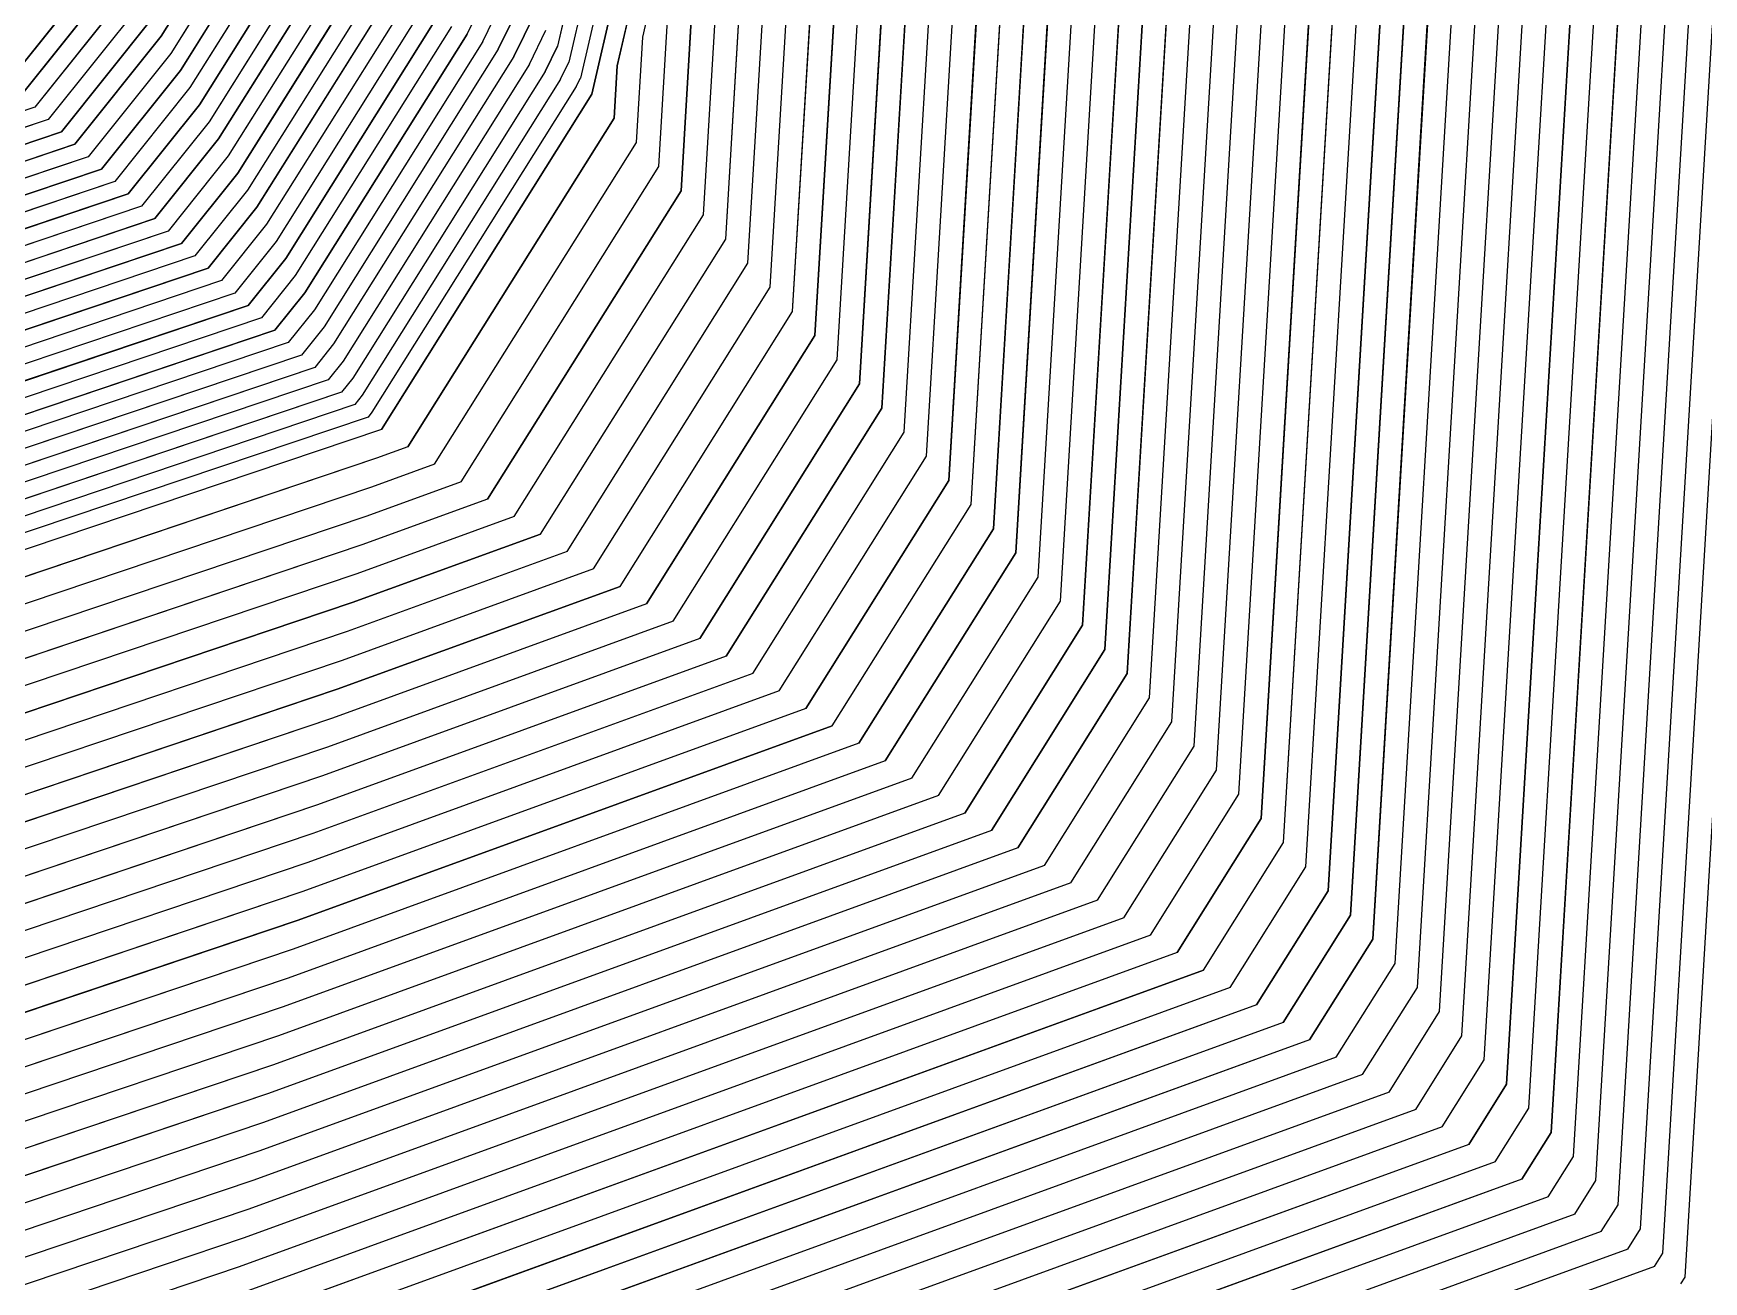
# Model space of a CAD drawing. Extents: x 7084 to 11035, y 13750 to 16729.
# Drawn here: x 9570 to 10154, y 14424 to 14860 of the extents above; entities that cross this region are included whole.
import ezdxf

# ---------------------------------------------------------------- set-up
doc = ezdxf.new("R2010")
doc.units = 0
doc.layers.add('Level 1', color=7, linetype='Continuous')

msp = doc.modelspace()

# ---------------------------------------------------------------- linework, layer by layer
at = {"layer": 'Level 1'}
for p, q in [((10147.18, 14425.64), (10201, 15326.75)), ((10139.38, 14434.08), (10192.11, 15316.8)), ((10131.58, 14442.52), (10183.21, 15306.85)), ((10123.78, 14450.96), (10174.31, 15296.9)), ((10115.98, 14459.4), (10165.41, 15286.95)), ((10108.18, 14467.84), (10156.52, 15277)), ((10100.38, 14476.27), (10147.62, 15267.05)), ((10092.58, 14484.71), (10138.72, 15257.1)), ((10084.78, 14493.15), (10129.82, 15247.15)), ((10076.99, 14501.59), (10120.93, 15237.19)), ((10069.19, 14510.03), (10112.03, 15227.24)), ((10061.39, 14518.47), (10103.13, 15217.29)), ((9782.82, 14859.07), (9862.23, 15203.16)), ((10053.59, 14526.91), (10094.23, 15207.34)), ((9847.74, 15197.6), (9765.03, 14839.17)), ((9765.03, 14839.17), (9847.74, 15197.6)), ((9773.93, 14849.12), (9854.99, 15200.38)), ((10045.79, 14535.35), (10085.34, 15197.39)), ((9841.38, 15192.94), (9761.02, 14844.75)), ((9835.01, 15188.28), (9757.02, 14850.33)), ((10037.99, 14543.79), (10076.44, 15187.44)), ((9828.64, 15183.62), (9753.01, 14855.91)), ((10030.19, 14552.23), (10067.54, 15177.49)), ((10022.39, 14560.67), (10058.64, 15167.54)), ((10014.59, 14569.11), (10049.75, 15157.59)), ((10006.8, 14577.55), (10040.85, 15147.64)), ((9999, 14585.99), (10031.95, 15137.69)), ((9991.2, 14594.43), (10023.05, 15127.74)), ((9983.4, 14602.87), (10014.16, 15117.79)), ((9975.6, 14611.31), (10005.26, 15107.84)), ((9967.8, 14619.74), (9996.36, 15097.89)), ((9960, 14628.18), (9987.46, 15087.94)), ((9952.2, 14636.62), (9978.57, 15077.98)), ((9944.4, 14645.06), (9969.67, 15068.03)), ((9936.6, 14653.5), (9960.77, 15058.08)), ((9928.81, 14661.94), (9951.87, 15048.13)), ((9921.01, 14670.38), (9942.98, 15038.18)), ((9913.21, 14678.82), (9934.08, 15028.23)), ((9905.41, 14687.26), (9925.18, 15018.28)), ((9897.61, 14695.7), (9916.29, 15008.33)), ((9889.81, 14704.14), (9907.39, 14998.38)), ((9882.01, 14712.58), (9898.49, 14988.43)), ((9874.21, 14721.02), (9889.59, 14978.48)), ((9866.41, 14729.46), (9880.7, 14968.53)), ((9858.62, 14737.9), (9871.8, 14958.58)), ((9850.82, 14746.34), (9862.9, 14948.63)), ((9843.02, 14754.78), (9854, 14938.68)), ((9835.22, 14763.21), (9845.11, 14928.73)), ((9827.42, 14771.65), (9836.21, 14918.77)), ((9819.62, 14780.09), (9827.31, 14908.82)), ((9639.71, 14899.56), (9614.5, 14859.39)), ((9811.82, 14788.53), (9818.41, 14898.87)), ((9645.16, 14896.94), (9617.85, 14853.41)), ((9650.61, 14894.31), (9621.2, 14847.44)), ((9597.76, 14889.26), (9561, 14843.31)), ((9656.05, 14891.69), (9624.54, 14841.47)), ((9661.5, 14889.06), (9627.89, 14835.49)), ((9804.02, 14796.97), (9809.52, 14888.92)), ((9601.11, 14883.28), (9565.66, 14838.97)), ((9666.95, 14886.44), (9631.24, 14829.52)), ((9672.4, 14883.81), (9634.59, 14823.55)), ((9721.44, 14860.18), (9732.99, 14883.81)), ((9604.46, 14877.31), (9570.32, 14834.64)), ((9677.85, 14881.18), (9637.94, 14817.57)), ((9683.3, 14878.56), (9641.28, 14811.6)), ((9688.75, 14875.93), (9644.63, 14805.62)), ((9726.89, 14857.55), (9737, 14878.23)), ((9796.22, 14805.41), (9800.62, 14878.97)), ((9607.8, 14871.34), (9574.98, 14830.31)), ((9694.2, 14873.31), (9647.98, 14799.65)), ((9699.64, 14870.68), (9651.33, 14793.68)), ((9732.34, 14854.92), (9741, 14872.65)), ((9611.15, 14865.36), (9579.64, 14825.97)), ((9705.09, 14868.05), (9654.68, 14787.7)), ((9710.54, 14865.43), (9658.02, 14781.73)), ((9737.78, 14852.3), (9745.01, 14867.07)), ((9788.42, 14813.85), (9791.72, 14869.02)), ((9614.5, 14859.39), (9584.3, 14821.64)), ((9715.99, 14862.8), (9661.37, 14775.75)), ((9721.44, 14860.18), (9664.72, 14769.78)), ((9743.23, 14849.67), (9749.01, 14861.49)), ((9780.63, 14822.29), (9782.82, 14859.07)), ((9617.85, 14853.41), (9588.96, 14817.31)), ((9726.89, 14857.55), (9668.07, 14763.81)), ((9732.34, 14854.92), (9671.42, 14757.83)), ((9737.78, 14852.3), (9674.76, 14751.86)), ((9748.68, 14847.05), (9753.01, 14855.91)), ((9621.2, 14847.44), (9593.62, 14812.98)), ((9743.23, 14849.67), (9678.11, 14745.89)), ((9748.68, 14847.05), (9681.46, 14739.91)), ((9754.13, 14844.42), (9757.02, 14850.33)), ((9772.83, 14830.73), (9773.93, 14849.12)), ((9624.54, 14841.47), (9598.29, 14808.64)), ((9754.13, 14844.42), (9684.81, 14733.94)), ((9759.58, 14841.8), (9688.16, 14727.96)), ((9759.58, 14841.8), (9761.02, 14844.75)), ((9570.32, 14834.64), (9514.19, 14815.73)), ((9627.89, 14835.49), (9602.95, 14804.31)), ((9765.03, 14839.17), (9691.5, 14721.99)), ((9691.5, 14721.99), (9765.03, 14839.17)), ((9574.98, 14830.31), (9512.62, 14809.3)), ((9631.24, 14829.52), (9607.61, 14799.98)), ((9700.77, 14715.89), (9772.83, 14830.73)), ((9579.64, 14825.97), (9511.04, 14802.87)), ((9634.59, 14823.55), (9612.27, 14795.65)), ((9588.96, 14817.31), (9507.89, 14790)), ((9584.3, 14821.64), (9509.46, 14796.43)), ((9637.94, 14817.57), (9616.93, 14791.31)), ((9710.04, 14709.8), (9780.63, 14822.29)), ((9593.62, 14812.98), (9506.31, 14783.57)), ((9641.28, 14811.6), (9621.59, 14786.98)), ((9719.31, 14703.7), (9788.42, 14813.85)), ((9598.29, 14808.64), (9504.74, 14777.13)), ((9644.63, 14805.62), (9626.25, 14782.65)), ((9607.61, 14799.98), (9501.59, 14764.27)), ((9602.95, 14804.31), (9503.16, 14770.7)), ((9647.98, 14799.65), (9630.91, 14778.31)), ((9728.58, 14697.61), (9796.22, 14805.41)), ((9612.27, 14795.65), (9500.01, 14757.83)), ((9737.85, 14691.51), (9804.02, 14796.97)), ((9616.93, 14791.31), (9498.44, 14751.4)), ((9651.33, 14793.68), (9635.57, 14773.98)), ((9747.12, 14685.41), (9811.82, 14788.53)), ((9626.25, 14782.65), (9495.29, 14738.53)), ((9621.59, 14786.98), (9496.86, 14744.97)), ((9654.68, 14787.7), (9640.23, 14769.65)), ((9630.91, 14778.31), (9493.71, 14732.1)), ((9658.02, 14781.73), (9644.89, 14765.32)), ((9756.39, 14679.32), (9819.62, 14780.09)), ((9635.57, 14773.98), (9492.13, 14725.67)), ((9661.37, 14775.75), (9649.56, 14760.98)), ((9765.66, 14673.22), (9827.42, 14771.65)), ((9644.89, 14765.32), (9488.98, 14712.8)), ((9640.23, 14769.65), (9490.56, 14719.23)), ((9664.72, 14769.78), (9654.22, 14756.65)), ((9649.56, 14760.98), (9487.41, 14706.37)), ((9668.07, 14763.81), (9658.88, 14752.32)), ((9774.93, 14667.13), (9835.22, 14763.21)), ((9654.22, 14756.65), (9485.83, 14699.93)), ((9671.42, 14757.83), (9663.54, 14747.99)), ((9784.2, 14661.03), (9843.02, 14754.78)), ((9663.54, 14747.99), (9482.68, 14687.07)), ((9658.88, 14752.32), (9484.26, 14693.5)), ((9674.76, 14751.86), (9668.2, 14743.65)), ((9668.2, 14743.65), (9481.11, 14680.63)), ((9678.11, 14745.89), (9672.86, 14739.32)), ((9793.47, 14654.94), (9850.82, 14746.34)), ((9672.86, 14739.32), (9479.53, 14674.2)), ((9681.46, 14739.91), (9677.52, 14734.99)), ((9802.74, 14648.84), (9858.62, 14737.9)), ((9682.18, 14730.66), (9476.38, 14661.33)), ((9677.52, 14734.99), (9477.95, 14667.77)), ((9684.81, 14733.94), (9682.18, 14730.66)), ((9686.84, 14726.32), (9474.8, 14654.9)), ((9688.16, 14727.96), (9686.84, 14726.32)), ((9812.01, 14642.74), (9866.41, 14729.46)), ((9691.5, 14721.99), (9473.23, 14648.47)), ((9821.28, 14636.65), (9874.21, 14721.02)), ((9700.77, 14715.89), (9689.79, 14711.9)), ((9830.55, 14630.55), (9882.01, 14712.58)), ((9689.79, 14711.9), (9475.88, 14639.84)), ((9710.04, 14709.8), (9688.07, 14701.8)), ((9688.07, 14701.8), (9478.53, 14631.22)), ((9719.31, 14703.7), (9686.36, 14691.71)), ((9839.81, 14624.46), (9889.81, 14704.14)), ((9728.58, 14697.61), (9684.64, 14681.62)), ((9849.08, 14618.36), (9897.61, 14695.7)), ((9686.36, 14691.71), (9481.18, 14622.6)), ((9737.85, 14691.51), (9682.92, 14671.52)), ((9747.12, 14685.41), (9681.21, 14661.43)), ((9858.35, 14612.27), (9905.41, 14687.26)), ((9684.64, 14681.62), (9483.83, 14613.97)), ((9756.39, 14679.32), (9679.49, 14651.33)), ((9867.62, 14606.17), (9913.21, 14678.82)), ((9682.92, 14671.52), (9486.48, 14605.35)), ((9765.66, 14673.22), (9677.78, 14641.24)), ((9774.93, 14667.13), (9676.06, 14631.15)), ((9876.89, 14600.07), (9921.01, 14670.38)), ((9681.21, 14661.43), (9489.13, 14596.73)), ((9784.2, 14661.03), (9674.35, 14621.05)), ((9886.16, 14593.98), (9928.81, 14661.94)), ((9793.47, 14654.94), (9672.63, 14610.96)), ((9679.49, 14651.33), (9491.78, 14588.1)), ((9802.74, 14648.84), (9670.91, 14600.87)), ((9895.43, 14587.88), (9936.6, 14653.5)), ((9812.01, 14642.74), (9669.2, 14590.77)), ((9904.7, 14581.79), (9944.4, 14645.06)), ((9677.78, 14641.24), (9494.43, 14579.48)), ((9821.28, 14636.65), (9667.48, 14580.68)), ((9913.97, 14575.69), (9952.2, 14636.62)), ((9676.06, 14631.15), (9497.08, 14570.86)), ((9830.55, 14630.55), (9665.77, 14570.59)), ((9923.24, 14569.59), (9960, 14628.18)), ((9674.35, 14621.05), (9499.73, 14562.23)), ((9839.81, 14624.46), (9664.05, 14560.49)), ((9932.51, 14563.5), (9967.8, 14619.74)), ((9849.08, 14618.36), (9662.33, 14550.4)), ((9672.63, 14610.96), (9502.37, 14553.61)), ((9858.35, 14612.27), (9660.62, 14540.3)), ((9941.78, 14557.4), (9975.6, 14611.31)), ((9867.62, 14606.17), (9658.9, 14530.21)), ((9951.05, 14551.31), (9983.4, 14602.87)), ((9670.91, 14600.87), (9505.02, 14544.99)), ((9876.89, 14600.07), (9657.19, 14520.12)), ((9669.2, 14590.77), (9507.67, 14536.36)), ((9886.16, 14593.98), (9655.47, 14510.02)), ((9960.32, 14545.21), (9991.2, 14594.43)), ((9895.43, 14587.88), (9653.76, 14499.93)), ((9969.59, 14539.12), (9999, 14585.99)), ((9667.48, 14580.68), (9510.32, 14527.74)), ((9904.7, 14581.79), (9652.04, 14489.84)), ((9913.97, 14575.69), (9650.32, 14479.74)), ((9978.86, 14533.02), (10006.8, 14577.55)), ((9665.77, 14570.59), (9512.97, 14519.12)), ((9923.24, 14569.59), (9648.61, 14469.65)), ((9988.13, 14526.92), (10014.59, 14569.11)), ((9664.05, 14560.49), (9515.62, 14510.49)), ((9932.51, 14563.5), (9646.89, 14459.55)), ((9997.39, 14520.83), (10022.39, 14560.67)), ((9941.78, 14557.4), (9645.18, 14449.46)), ((9662.33, 14550.4), (9518.27, 14501.87)), ((9951.05, 14551.31), (9643.46, 14439.37)), ((10006.66, 14514.73), (10030.19, 14552.23)), ((9960.32, 14545.21), (9641.75, 14429.27)), ((10015.93, 14508.64), (10037.99, 14543.79)), ((9660.62, 14540.3), (9520.92, 14493.25)), ((9969.59, 14539.12), (9640.03, 14419.18)), ((9978.86, 14533.02), (9638.31, 14409.09)), ((10025.2, 14502.54), (10045.79, 14535.35)), ((9658.9, 14530.21), (9523.57, 14484.63)), ((9988.13, 14526.92), (9636.6, 14398.99)), ((10034.47, 14496.44), (10053.59, 14526.91)), ((9657.19, 14520.12), (9526.22, 14476)), ((9997.39, 14520.83), (9634.88, 14388.9)), ((10006.66, 14514.73), (9633.17, 14378.81)), ((10043.74, 14490.35), (10061.39, 14518.47)), ((9655.47, 14510.02), (9528.87, 14467.38)), ((10015.93, 14508.64), (9631.45, 14368.71)), ((10053.01, 14484.25), (10069.19, 14510.03)), ((10025.2, 14502.54), (9629.73, 14358.62)), ((9653.76, 14499.93), (9531.52, 14458.76)), ((10034.47, 14496.44), (9628.02, 14348.52)), ((10062.28, 14478.16), (10076.99, 14501.59)), ((10043.74, 14490.35), (9626.3, 14338.43)), ((10071.55, 14472.06), (10084.78, 14493.15)), ((9652.04, 14489.84), (9534.17, 14450.13)), ((10080.82, 14465.97), (10092.58, 14484.71)), ((9650.32, 14479.74), (9536.82, 14441.51)), ((10053.01, 14484.25), (9624.59, 14328.34)), ((10062.28, 14478.16), (9622.87, 14318.24)), ((10090.09, 14459.87), (10100.38, 14476.27)), ((9648.61, 14469.65), (9539.47, 14432.89)), ((10071.55, 14472.06), (9621.16, 14308.15)), ((10099.36, 14453.77), (10108.18, 14467.84)), ((10080.82, 14465.97), (9619.44, 14298.06)), ((9646.89, 14459.55), (9542.12, 14424.26)), ((10090.09, 14459.87), (9617.72, 14287.96)), ((10108.63, 14447.68), (10115.98, 14459.4)), ((9645.18, 14449.46), (9544.77, 14415.64)), ((10099.36, 14453.77), (9616.01, 14277.87)), ((10117.9, 14441.58), (10123.78, 14450.96)), ((10108.63, 14447.68), (9614.29, 14267.78)), ((9643.46, 14439.37), (9547.42, 14407.02)), ((10117.9, 14441.58), (9612.58, 14257.68)), ((10127.17, 14435.49), (10131.58, 14442.52)), ((10127.17, 14435.49), (9610.86, 14247.59)), ((10136.44, 14429.39), (10139.38, 14434.08)), ((9641.75, 14429.27), (9550.07, 14398.39)), ((10136.44, 14429.39), (9609.15, 14237.49)), ((10145.71, 14423.29), (10147.18, 14425.64))]:
    msp.add_line(p, q, dxfattribs=at)
for points in [[(8949.3, 16008.69), (9226.13, 15817.39), (9301.12, 15815.05), (9343.31, 15800.2), (9386.27, 15783.8), (9758.67, 15882.75), (9876.63, 15850.72), (10071.07, 15596.75), (10087.55, 15382.37), (10086.77, 15289.41), (10058.64, 15167.54), (10022.39, 14560.67), (9997.39, 14520.83), (9634.88, 14388.9), (9560.67, 14363.9), (9461.46, 14365.46), (9336.22, 14236.83), (8888.03, 14309.39), (8858.37, 14527.08), (8779.47, 14540.36), (8720.09, 14541.92), (8671.66, 14541.92), (8642.76, 14551.29), (8260.47, 14703.01)], [(8949.3, 16008.69), (9226.13, 15817.39), (9301.12, 15815.05), (9343.31, 15800.2), (9386.27, 15783.8), (9758.67, 15882.75), (9876.63, 15850.72), (10071.07, 15596.75), (10087.55, 15382.37), (10086.77, 15289.41), (10058.64, 15167.54), (10022.39, 14560.67), (9997.39, 14520.83), (9634.88, 14388.9), (9560.67, 14363.9), (9461.46, 14365.46), (9336.22, 14236.83), (8888.03, 14309.39), (8858.37, 14527.08), (8779.47, 14540.36), (8720.09, 14541.92), (8671.66, 14541.92), (8642.76, 14551.29), (8260.47, 14703.01)], [(9884.69, 15965.78), (10138.05, 15634.85), (10159.52, 15355.51), (10159.2, 15317.23), (10147.62, 15267.05), (10100.38, 14476.27), (10090.09, 14459.87), (9617.72, 14287.96), (9587.17, 14277.67), (9546.31, 14278.31), (9383.13, 14110.7), (8799.12, 14205.25), (8760.47, 14488.9), (8727.98, 14494.37), (8703.53, 14495.01), (8683.59, 14495.01), (8671.69, 14498.87), (8173.56, 14696.56)], [(9884.69, 15965.78), (10138.05, 15634.85), (10159.52, 15355.51), (10159.2, 15317.23), (10147.62, 15267.05), (10100.38, 14476.27), (10090.09, 14459.87), (9617.72, 14287.96), (9587.17, 14277.67), (9546.31, 14278.31), (9383.13, 14110.7), (8799.12, 14205.25), (8760.47, 14488.9), (8727.98, 14494.37), (8703.53, 14495.01), (8683.59, 14495.01), (8671.69, 14498.87), (8173.56, 14696.56)], [(9883.08, 15942.76), (10124.65, 15627.23), (10145.13, 15360.88), (10144.71, 15311.66), (10129.82, 15247.15), (10084.78, 14493.15), (10071.55, 14472.06), (9621.16, 14308.15), (9581.87, 14294.92), (9529.34, 14295.74), (9373.75, 14135.93), (8816.9, 14226.08), (8780.05, 14496.53), (8738.28, 14503.56), (8706.85, 14504.39), (8681.2, 14504.39), (8665.9, 14509.35), (8190.94, 14697.85)], [(9883.08, 15942.76), (10124.65, 15627.23), (10145.13, 15360.88), (10144.71, 15311.66), (10129.82, 15247.15), (10084.78, 14493.15), (10071.55, 14472.06), (9621.16, 14308.15), (9581.87, 14294.92), (9529.34, 14295.74), (9373.75, 14135.93), (8816.9, 14226.08), (8780.05, 14496.53), (8738.28, 14503.56), (8706.85, 14504.39), (8681.2, 14504.39), (8665.9, 14509.35), (8190.94, 14697.85)], [(9878.24, 15873.73), (10084.47, 15604.37), (10101.94, 15377), (10101.25, 15294.97), (10076.44, 15187.44), (10037.99, 14543.79), (10015.93, 14508.64), (9631.45, 14368.71), (9565.97, 14346.65), (9478.43, 14348.03), (9345.61, 14211.61), (8870.25, 14288.57), (8838.79, 14519.44), (8769.17, 14531.16), (8716.78, 14532.54), (8674.05, 14532.54), (8648.54, 14540.81), (8243.09, 14701.72)], [(9878.24, 15873.73), (10084.47, 15604.37), (10101.94, 15377), (10101.25, 15294.97), (10076.44, 15187.44), (10037.99, 14543.79), (10015.93, 14508.64), (9631.45, 14368.71), (9565.97, 14346.65), (9478.43, 14348.03), (9345.61, 14211.61), (8870.25, 14288.57), (8838.79, 14519.44), (8769.17, 14531.16), (8716.78, 14532.54), (8674.05, 14532.54), (8648.54, 14540.81), (8243.09, 14701.72)], [(9877.44, 15862.22), (10077.77, 15600.56), (10094.75, 15379.68), (10094.01, 15292.19), (10067.54, 15177.49), (10030.19, 14552.23), (10006.66, 14514.73), (9633.17, 14378.81), (9563.32, 14355.28), (9469.94, 14356.75), (9340.92, 14224.22), (8879.14, 14298.98), (8848.58, 14523.26), (8774.32, 14535.76), (8718.44, 14537.23), (8672.85, 14537.23), (8645.65, 14546.05), (8251.78, 14702.37)], [(9877.44, 15862.22), (10077.77, 15600.56), (10094.75, 15379.68), (10094.01, 15292.19), (10067.54, 15177.49), (10030.19, 14552.23), (10006.66, 14514.73), (9633.17, 14378.81), (9563.32, 14355.28), (9469.94, 14356.75), (9340.92, 14224.22), (8879.14, 14298.98), (8848.58, 14523.26), (8774.32, 14535.76), (8718.44, 14537.23), (8672.85, 14537.23), (8645.65, 14546.05), (8251.78, 14702.37)], [(8277.85, 14704.3), (8636.97, 14561.78), (8669.27, 14551.3), (8723.41, 14551.3), (8789.76, 14549.55), (8877.95, 14534.71), (8905.81, 14330.22), (9326.84, 14262.06), (9444.48, 14382.89), (9555.37, 14381.15), (9638.31, 14409.09), (9978.86, 14533.02), (10006.8, 14577.55), (10040.85, 15147.64), (10072.28, 15283.84), (10073.15, 15387.74), (10057.68, 15589.13), (9875.02, 15827.7)], [(8277.85, 14704.3), (8636.97, 14561.78), (8669.27, 14551.3), (8723.41, 14551.3), (8789.76, 14549.55), (8877.95, 14534.71), (8905.81, 14330.22), (9326.84, 14262.06), (9444.48, 14382.89), (9555.37, 14381.15), (9638.31, 14409.09), (9978.86, 14533.02), (10006.8, 14577.55), (10040.85, 15147.64), (10072.28, 15283.84), (10073.15, 15387.74), (10057.68, 15589.13), (9875.02, 15827.7)], [(9874.21, 15816.2), (10050.98, 15585.32), (10065.96, 15390.43), (10065.04, 15281.06), (10031.95, 15137.69), (9999, 14585.99), (9969.59, 14539.12), (9640.03, 14419.18), (9552.72, 14389.77), (9436, 14391.61), (9322.15, 14274.67), (8914.7, 14340.64), (8887.74, 14538.53), (8794.91, 14554.15), (8725.06, 14555.99), (8668.08, 14555.99), (8634.08, 14567.02), (8286.54, 14704.95)], [(9874.21, 15816.2), (10050.98, 15585.32), (10065.96, 15390.43), (10065.04, 15281.06), (10031.95, 15137.69), (9999, 14585.99), (9969.59, 14539.12), (9640.03, 14419.18), (9552.72, 14389.77), (9436, 14391.61), (9322.15, 14274.67), (8914.7, 14340.64), (8887.74, 14538.53), (8794.91, 14554.15), (8725.06, 14555.99), (8668.08, 14555.99), (8634.08, 14567.02), (8286.54, 14704.95)], [(9869.38, 15747.16), (10010.79, 15562.46), (10022.77, 15406.55), (10021.58, 15264.37), (9978.57, 15077.98), (9952.2, 14636.62), (9913.97, 14575.69), (9650.32, 14479.74), (9536.82, 14441.51), (9385.08, 14443.9), (9294.01, 14350.35), (8968.05, 14403.12), (8946.47, 14561.44), (8825.8, 14581.75), (8735, 14584.14), (8660.92, 14584.14), (8616.72, 14598.47), (8338.69, 14708.81)], [(9869.38, 15747.16), (10010.79, 15562.46), (10022.77, 15406.55), (10021.58, 15264.37), (9978.57, 15077.98), (9952.2, 14636.62), (9913.97, 14575.69), (9650.32, 14479.74), (9536.82, 14441.51), (9385.08, 14443.9), (9294.01, 14350.35), (8968.05, 14403.12), (8946.47, 14561.44), (8825.8, 14581.75), (8735, 14584.14), (8660.92, 14584.14), (8616.72, 14598.47), (8338.69, 14708.81)], [(9357.48, 15720.98), (9435.83, 15691.07), (9650.25, 15748.04), (9865.35, 15689.63), (9977.3, 15543.41), (9986.79, 15419.98), (9985.36, 15250.46), (9934.08, 15028.23), (9913.21, 14678.82), (9867.62, 14606.17), (9658.9, 14530.21), (9523.57, 14484.63), (9342.66, 14487.47), (9270.55, 14413.41), (9012.5, 14455.19), (8995.42, 14580.52), (8851.54, 14604.74), (8743.28, 14607.59), (8654.96, 14607.59), (8602.25, 14624.68), (8382.15, 14712.04)], [(9357.48, 15720.98), (9435.83, 15691.07), (9650.25, 15748.04), (9865.35, 15689.63), (9977.3, 15543.41), (9986.79, 15419.98), (9985.36, 15250.46), (9934.08, 15028.23), (9913.21, 14678.82), (9867.62, 14606.17), (9658.9, 14530.21), (9523.57, 14484.63), (9342.66, 14487.47), (9270.55, 14413.41), (9012.5, 14455.19), (8995.42, 14580.52), (8851.54, 14604.74), (8743.28, 14607.59), (8654.96, 14607.59), (8602.25, 14624.68), (8382.15, 14712.04)], [(9279.09, 15743.27), (9358.5, 15715.33), (9439.37, 15684.45), (9642.5, 15738.42), (9864.55, 15678.13), (9970.6, 15539.6), (9979.59, 15422.67), (9978.12, 15247.68), (9925.18, 15018.28), (9905.41, 14687.26), (9858.35, 14612.27), (9660.62, 14540.3), (9520.92, 14493.25), (9334.17, 14496.19), (9265.86, 14426.03), (9021.39, 14465.61), (9005.21, 14584.34), (8856.69, 14609.34)], [(9279.09, 15743.27), (9358.5, 15715.33), (9439.37, 15684.45), (9642.5, 15738.42), (9864.55, 15678.13), (9970.6, 15539.6), (9979.59, 15422.67), (9978.12, 15247.68), (9925.18, 15018.28), (9905.41, 14687.26), (9858.35, 14612.27), (9660.62, 14540.3), (9520.92, 14493.25), (9334.17, 14496.19), (9265.86, 14426.03), (9021.39, 14465.61), (9005.21, 14584.34), (8856.69, 14609.34)], [(9868.57, 15735.66), (10004.09, 15558.65), (10015.58, 15409.23), (10014.34, 15261.59), (9969.67, 15068.03), (9944.4, 14645.06), (9904.7, 14581.79), (9652.04, 14489.84), (9534.17, 14450.13), (9376.6, 14452.61), (9289.32, 14362.96), (8976.94, 14413.54), (8956.26, 14565.25), (8830.95, 14586.35), (8736.66, 14588.83), (8659.73, 14588.83), (8613.82, 14603.72), (8347.38, 14709.46)], [(9868.57, 15735.66), (10004.09, 15558.65), (10015.58, 15409.23), (10014.34, 15261.59), (9969.67, 15068.03), (9944.4, 14645.06), (9904.7, 14581.79), (9652.04, 14489.84), (9534.17, 14450.13), (9376.6, 14452.61), (9289.32, 14362.96), (8976.94, 14413.54), (8956.26, 14565.25), (8830.95, 14586.35), (8736.66, 14588.83), (8659.73, 14588.83), (8613.82, 14603.72), (8347.38, 14709.46)], [(9325.68, 14504.9), (9518.27, 14501.87), (9662.33, 14550.4), (9849.08, 14618.36), (9897.61, 14695.7), (9916.29, 15008.33), (9970.88, 15244.9), (9972.39, 15425.35), (9963.9, 15535.79), (9863.74, 15666.62), (9634.76, 15728.8), (9442.91, 15677.82), (9359.51, 15709.67), (9277.62, 15738.48)], [(9325.68, 14504.9), (9518.27, 14501.87), (9662.33, 14550.4), (9849.08, 14618.36), (9897.61, 14695.7), (9916.29, 15008.33), (9970.88, 15244.9), (9972.39, 15425.35), (9963.9, 15535.79), (9863.74, 15666.62), (9634.76, 15728.8), (9442.91, 15677.82), (9359.51, 15709.67), (9277.62, 15738.48)], [(9457.08, 15651.33), (9603.78, 15690.31), (9860.52, 15620.6), (9937.11, 15520.55), (9943.6, 15436.1), (9941.9, 15233.77), (9880.7, 14968.53), (9866.41, 14729.46), (9812.01, 14642.74), (9669.2, 14590.77), (9507.67, 14536.36)], [(9457.08, 15651.33), (9603.78, 15690.31), (9860.52, 15620.6), (9937.11, 15520.55), (9943.6, 15436.1), (9941.9, 15233.77), (9880.7, 14968.53), (9866.41, 14729.46), (9812.01, 14642.74), (9669.2, 14590.77), (9507.67, 14536.36)], [(9460.62, 15644.71), (9596.03, 15680.69), (9859.71, 15609.09), (9930.42, 15516.74), (9936.41, 15438.78), (9934.66, 15230.98), (9871.8, 14958.58), (9858.62, 14737.9), (9802.74, 14648.84), (9670.91, 14600.87), (9505.02, 14544.99)], [(9460.62, 15644.71), (9596.03, 15680.69), (9859.71, 15609.09), (9930.42, 15516.74), (9936.41, 15438.78), (9934.66, 15230.98), (9871.8, 14958.58), (9858.62, 14737.9), (9802.74, 14648.84), (9670.91, 14600.87), (9505.02, 14544.99)], [(9467.7, 15631.46), (9580.54, 15661.44), (9858.1, 15586.08), (9917.02, 15509.12), (9922.01, 15444.16), (9920.17, 15225.42), (9854, 14938.68), (9843.02, 14754.78), (9784.2, 14661.03), (9674.35, 14621.05), (9499.73, 14562.23)], [(9467.7, 15631.46), (9580.54, 15661.44), (9858.1, 15586.08), (9917.02, 15509.12), (9922.01, 15444.16), (9920.17, 15225.42), (9854, 14938.68), (9843.02, 14754.78), (9784.2, 14661.03), (9674.35, 14621.05), (9499.73, 14562.23)], [(9497.08, 14570.86), (9676.06, 14631.15), (9774.93, 14667.13), (9835.22, 14763.21), (9845.11, 14928.73), (9912.93, 15222.64), (9914.82, 15446.84), (9910.32, 15505.31), (9857.29, 15574.57), (9572.8, 15651.82), (9471.24, 15624.83)], [(9497.08, 14570.86), (9676.06, 14631.15), (9774.93, 14667.13), (9835.22, 14763.21), (9845.11, 14928.73), (9912.93, 15222.64), (9914.82, 15446.84), (9910.32, 15505.31), (9857.29, 15574.57), (9572.8, 15651.82), (9471.24, 15624.83)], [(9534.08, 15603.71), (9853.26, 15517.04), (9876.83, 15486.26), (9878.83, 15460.27), (9876.72, 15208.73), (9800.62, 14878.97), (9796.22, 14805.41), (9728.58, 14697.61), (9684.64, 14681.62), (9483.83, 14613.97)], [(9534.08, 15603.71), (9853.26, 15517.04), (9876.83, 15486.26), (9878.83, 15460.27), (9876.72, 15208.73), (9800.62, 14878.97), (9796.22, 14805.41), (9728.58, 14697.61), (9684.64, 14681.62), (9483.83, 14613.97)], [(9510.84, 15574.84), (9850.85, 15482.53), (9856.74, 15474.83), (9857.24, 15468.33), (9854.99, 15200.38), (9773.93, 14849.12), (9772.83, 14830.73), (9700.77, 14715.89), (9689.79, 14711.9), (9475.88, 14639.84)], [(9510.84, 15574.84), (9850.85, 15482.53), (9856.74, 15474.83), (9857.24, 15468.33), (9854.99, 15200.38), (9773.93, 14849.12), (9772.83, 14830.73), (9700.77, 14715.89), (9689.79, 14711.9), (9475.88, 14639.84)], [(9507.04, 15556.16), (9824.24, 15470.04), (9834.09, 15461.17), (9831.99, 15211.19), (9834.74, 15197.01), (9828.64, 15183.62), (9753.01, 14855.91), (9748.68, 14847.05), (9681.46, 14739.91), (9677.52, 14734.99), (9477.95, 14667.77)], [(9507.04, 15556.16), (9824.24, 15470.04), (9834.09, 15461.17), (9831.99, 15211.19), (9834.74, 15197.01), (9828.64, 15183.62), (9753.01, 14855.91), (9748.68, 14847.05), (9681.46, 14739.91), (9677.52, 14734.99), (9477.95, 14667.77)], [(9510.97, 15547.1), (9798.44, 15469.05), (9818.14, 15451.33), (9816.23, 15224.78), (9821.75, 15196.42), (9809.54, 15169.64), (9741, 14872.65), (9732.34, 14854.92), (9671.42, 14757.83), (9663.54, 14747.99), (9482.68, 14687.07)], [(9510.97, 15547.1), (9798.44, 15469.05), (9818.14, 15451.33), (9816.23, 15224.78), (9821.75, 15196.42), (9809.54, 15169.64), (9741, 14872.65), (9732.34, 14854.92), (9671.42, 14757.83), (9663.54, 14747.99), (9482.68, 14687.07)], [(9721.44, 14860.18), (9732.99, 14883.81), (9796.8, 15160.31), (9813.08, 15196.03), (9805.73, 15233.84), (9807.5, 15444.76), (9781.24, 15468.39), (9513.6, 15541.07)], [(9721.44, 14860.18), (9732.99, 14883.81), (9796.8, 15160.31), (9813.08, 15196.03), (9805.73, 15233.84), (9807.5, 15444.76), (9781.24, 15468.39), (9513.6, 15541.07)], [(9493.71, 14732.1), (9630.91, 14778.31), (9647.98, 14799.65), (9694.2, 14873.31), (9712.97, 14911.71), (9764.96, 15137.01), (9791.42, 15195.04), (9779.47, 15256.49), (9780.91, 15428.35), (9738.24, 15466.75), (9520.17, 15525.97)], [(9493.71, 14732.1), (9630.91, 14778.31), (9647.98, 14799.65), (9694.2, 14873.31), (9712.97, 14911.71), (9764.96, 15137.01), (9791.42, 15195.04), (9779.47, 15256.49), (9780.91, 15428.35), (9738.24, 15466.75), (9520.17, 15525.97)], [(9496.86, 14744.97), (9621.59, 14786.98), (9641.28, 14811.6), (9683.3, 14878.56), (9704.96, 14922.87), (9752.23, 15127.69), (9782.75, 15194.65), (9768.97, 15265.55), (9770.28, 15421.78), (9721.04, 15466.1), (9522.79, 15519.93)], [(9496.86, 14744.97), (9621.59, 14786.98), (9641.28, 14811.6), (9683.3, 14878.56), (9704.96, 14922.87), (9752.23, 15127.69), (9782.75, 15194.65), (9768.97, 15265.55), (9770.28, 15421.78), (9721.04, 15466.1), (9522.79, 15519.93)], [(9524.1, 15516.91), (9712.44, 15465.77), (9764.96, 15418.5), (9763.72, 15270.08), (9778.42, 15194.45), (9745.86, 15123.03), (9700.96, 14928.45), (9677.85, 14881.18), (9637.94, 14817.57), (9616.93, 14791.31), (9498.44, 14751.4)], [(9524.1, 15516.91), (9712.44, 15465.77), (9764.96, 15418.5), (9763.72, 15270.08), (9778.42, 15194.45), (9745.86, 15123.03), (9700.96, 14928.45), (9677.85, 14881.18), (9637.94, 14817.57), (9616.93, 14791.31), (9498.44, 14751.4)], [(9500.01, 14757.83), (9612.27, 14795.65), (9634.59, 14823.55), (9672.4, 14883.81), (9696.95, 14934.03), (9739.49, 15118.37), (9774.09, 15194.25), (9758.46, 15274.6), (9759.64, 15415.22), (9703.85, 15465.44), (9525.42, 15513.89)], [(9500.01, 14757.83), (9612.27, 14795.65), (9634.59, 14823.55), (9672.4, 14883.81), (9696.95, 14934.03), (9739.49, 15118.37), (9774.09, 15194.25), (9758.46, 15274.6), (9759.64, 15415.22), (9703.85, 15465.44), (9525.42, 15513.89)], [(9526.73, 15510.87), (9695.25, 15465.11), (9754.33, 15411.94), (9753.21, 15279.13), (9769.75, 15194.06), (9733.12, 15113.7), (9692.95, 14939.61), (9666.95, 14886.44), (9631.24, 14829.52), (9607.61, 14799.98), (9501.59, 14764.27)], [(9526.73, 15510.87), (9695.25, 15465.11), (9754.33, 15411.94), (9753.21, 15279.13), (9769.75, 15194.06), (9733.12, 15113.7), (9692.95, 14939.61), (9666.95, 14886.44), (9631.24, 14829.52), (9607.61, 14799.98), (9501.59, 14764.27)], [(9503.16, 14770.7), (9602.95, 14804.31), (9627.89, 14835.49), (9661.5, 14889.06), (9688.94, 14945.19), (9726.76, 15109.04), (9765.42, 15193.86), (9747.96, 15283.66), (9749.01, 15408.66), (9686.65, 15464.78), (9528.04, 15507.85)], [(9503.16, 14770.7), (9602.95, 14804.31), (9627.89, 14835.49), (9661.5, 14889.06), (9688.94, 14945.19), (9726.76, 15109.04), (9765.42, 15193.86), (9747.96, 15283.66), (9749.01, 15408.66), (9686.65, 15464.78), (9528.04, 15507.85)], [(9529.36, 15504.83), (9678.05, 15464.46), (9743.69, 15405.37), (9742.71, 15288.19), (9761.09, 15193.66), (9720.39, 15104.38), (9684.94, 14950.77), (9656.05, 14891.69), (9624.54, 14841.47), (9598.29, 14808.64), (9504.74, 14777.13)], [(9529.36, 15504.83), (9678.05, 15464.46), (9743.69, 15405.37), (9742.71, 15288.19), (9761.09, 15193.66), (9720.39, 15104.38), (9684.94, 14950.77), (9656.05, 14891.69), (9624.54, 14841.47), (9598.29, 14808.64), (9504.74, 14777.13)], [(9506.31, 14783.57), (9593.62, 14812.98), (9621.2, 14847.44), (9650.61, 14894.31), (9680.93, 14956.35), (9714.02, 15099.72), (9756.76, 15193.47), (9737.46, 15292.72), (9738.38, 15402.09), (9669.45, 15464.13), (9530.67, 15501.81)], [(9506.31, 14783.57), (9593.62, 14812.98), (9621.2, 14847.44), (9650.61, 14894.31), (9680.93, 14956.35), (9714.02, 15099.72), (9756.76, 15193.47), (9737.46, 15292.72), (9738.38, 15402.09), (9669.45, 15464.13), (9530.67, 15501.81)], [(9509.46, 14796.43), (9584.3, 14821.64), (9614.5, 14859.39), (9639.71, 14899.56), (9672.93, 14967.51), (9701.28, 15090.4), (9748.09, 15193.07), (9726.95, 15301.78), (9727.74, 15395.53), (9652.25, 15463.47), (9533.29, 15495.77)], [(9509.46, 14796.43), (9584.3, 14821.64), (9614.5, 14859.39), (9639.71, 14899.56), (9672.93, 14967.51), (9701.28, 15090.4), (9748.09, 15193.07), (9726.95, 15301.78), (9727.74, 15395.53), (9652.25, 15463.47), (9533.29, 15495.77)], [(9511.04, 14802.87), (9579.64, 14825.97), (9611.15, 14865.36), (9634.26, 14902.19), (9668.92, 14973.09), (9694.92, 15085.74), (9743.76, 15192.87), (9721.7, 15306.31), (9722.42, 15392.24), (9643.65, 15463.14), (9534.61, 15492.75)], [(9511.04, 14802.87), (9579.64, 14825.97), (9611.15, 14865.36), (9634.26, 14902.19), (9668.92, 14973.09), (9694.92, 15085.74), (9743.76, 15192.87), (9721.7, 15306.31), (9722.42, 15392.24), (9643.65, 15463.14), (9534.61, 15492.75)], [(9537.23, 15486.71), (9626.45, 15462.49), (9711.79, 15385.68), (9711.2, 15315.37), (9735.09, 15192.48), (9682.18, 15076.42), (9660.91, 14984.25), (9623.36, 14907.44), (9604.46, 14877.31), (9570.32, 14834.64), (9514.19, 14815.73)], [(9537.23, 15486.71), (9626.45, 15462.49), (9711.79, 15385.68), (9711.2, 15315.37), (9735.09, 15192.48), (9682.18, 15076.42), (9660.91, 14984.25), (9623.36, 14907.44), (9604.46, 14877.31), (9570.32, 14834.64), (9514.19, 14815.73)], [(9565.66, 14838.97), (9601.11, 14883.28), (9617.91, 14910.07), (9656.91, 14989.83), (9675.81, 15071.76), (9730.76, 15192.28), (9705.95, 15319.9), (9706.47, 15382.4), (9617.85, 15462.16), (9538.55, 15483.69)], [(9565.66, 14838.97), (9601.11, 14883.28), (9617.91, 14910.07), (9656.91, 14989.83), (9675.81, 15071.76), (9730.76, 15192.28), (9705.95, 15319.9), (9706.47, 15382.4), (9617.85, 15462.16), (9538.55, 15483.69)], [(9561, 14843.31), (9597.76, 14889.26), (9612.46, 14912.69), (9652.9, 14995.41), (9669.45, 15067.1), (9726.43, 15192.09), (9700.69, 15324.43), (9701.15, 15379.11), (9609.25, 15461.83), (9539.86, 15480.67)], [(9561, 14843.31), (9597.76, 14889.26), (9612.46, 14912.69), (9652.9, 14995.41), (9669.45, 15067.1), (9726.43, 15192.09), (9700.69, 15324.43), (9701.15, 15379.11), (9609.25, 15461.83), (9539.86, 15480.67)], [(9965.2, 15428.04), (9963.63, 15242.11), (9907.39, 14998.38), (9889.81, 14704.14), (9839.81, 14624.46), (9664.05, 14560.49), (9515.62, 14510.49), (9317.2, 14513.62), (9256.48, 14451.25), (9039.17, 14486.43), (9024.79, 14591.98), (8866.99, 14618.54), (8748.25, 14621.66), (8651.38, 14621.66), (8593.57, 14640.41), (8408.22, 14713.97), (8392.6, 14762.41), (8420.72, 14857.71), (8409.78, 14960.83), (8337.88, 15159.12)], [(9965.2, 15428.04), (9963.63, 15242.11), (9907.39, 14998.38), (9889.81, 14704.14), (9839.81, 14624.46), (9664.05, 14560.49), (9515.62, 14510.49), (9317.2, 14513.62), (9256.48, 14451.25), (9039.17, 14486.43), (9024.79, 14591.98), (8866.99, 14618.54), (8748.25, 14621.66), (8651.38, 14621.66), (8593.57, 14640.41), (8408.22, 14713.97), (8392.6, 14762.41), (8420.72, 14857.71), (8409.78, 14960.83), (8337.88, 15159.12)], [(10008.38, 15411.92), (10007.09, 15258.81), (9960.77, 15058.08), (9936.6, 14653.5), (9895.43, 14587.88), (9653.76, 14499.93), (9531.52, 14458.76), (9368.11, 14461.33), (9284.63, 14375.58), (8985.83, 14423.95), (8966.05, 14569.07), (8836.1, 14590.94), (8738.31, 14593.52), (8658.54, 14593.52), (8610.93, 14608.96), (8356.07, 14710.1)], [(10008.38, 15411.92), (10007.09, 15258.81), (9960.77, 15058.08), (9936.6, 14653.5), (9895.43, 14587.88), (9653.76, 14499.93), (9531.52, 14458.76), (9368.11, 14461.33), (9284.63, 14375.58), (8985.83, 14423.95), (8966.05, 14569.07), (8836.1, 14590.94), (8738.31, 14593.52), (8658.54, 14593.52), (8610.93, 14608.96), (8356.07, 14710.1)], [(9733.06, 15398.81), (9732.2, 15297.25), (9752.42, 15193.27), (9707.65, 15095.06), (9676.93, 14961.93), (9645.16, 14896.94), (9617.85, 14853.41), (9588.96, 14817.31), (9507.89, 14790)], [(9733.06, 15398.81), (9732.2, 15297.25), (9752.42, 15193.27), (9707.65, 15095.06), (9676.93, 14961.93), (9645.16, 14896.94), (9617.85, 14853.41), (9588.96, 14817.31), (9507.89, 14790)], [(9815.9, 15174.3), (9745.01, 14867.07), (9737.78, 14852.3), (9674.76, 14751.86), (9668.2, 14743.65), (9481.11, 14680.63)], [(9815.9, 15174.3), (9745.01, 14867.07), (9737.78, 14852.3), (9674.76, 14751.86), (9668.2, 14743.65), (9481.11, 14680.63)], [(9688.55, 15081.08), (9664.92, 14978.67), (9628.81, 14904.82), (9607.8, 14871.34), (9574.98, 14830.31), (9512.62, 14809.3)], [(9688.55, 15081.08), (9664.92, 14978.67), (9628.81, 14904.82), (9607.8, 14871.34), (9574.98, 14830.31), (9512.62, 14809.3)], [(9489.13, 14596.73), (9681.21, 14661.43), (9747.12, 14685.41), (9811.82, 14788.53), (9818.41, 14898.87)], [(9489.13, 14596.73), (9681.21, 14661.43), (9747.12, 14685.41), (9811.82, 14788.53), (9818.41, 14898.87)], [(9488.98, 14712.8), (9644.89, 14765.32), (9658.02, 14781.73), (9710.54, 14865.43)], [(9488.98, 14712.8), (9644.89, 14765.32), (9658.02, 14781.73), (9710.54, 14865.43)], [(9485.83, 14699.93), (9654.22, 14756.65), (9664.72, 14769.78), (9721.44, 14860.18)], [(9485.83, 14699.93), (9654.22, 14756.65), (9664.72, 14769.78), (9721.44, 14860.18)]]:
    msp.add_lwpolyline(points, dxfattribs=at)

doc.saveas('drawing.dxf')
